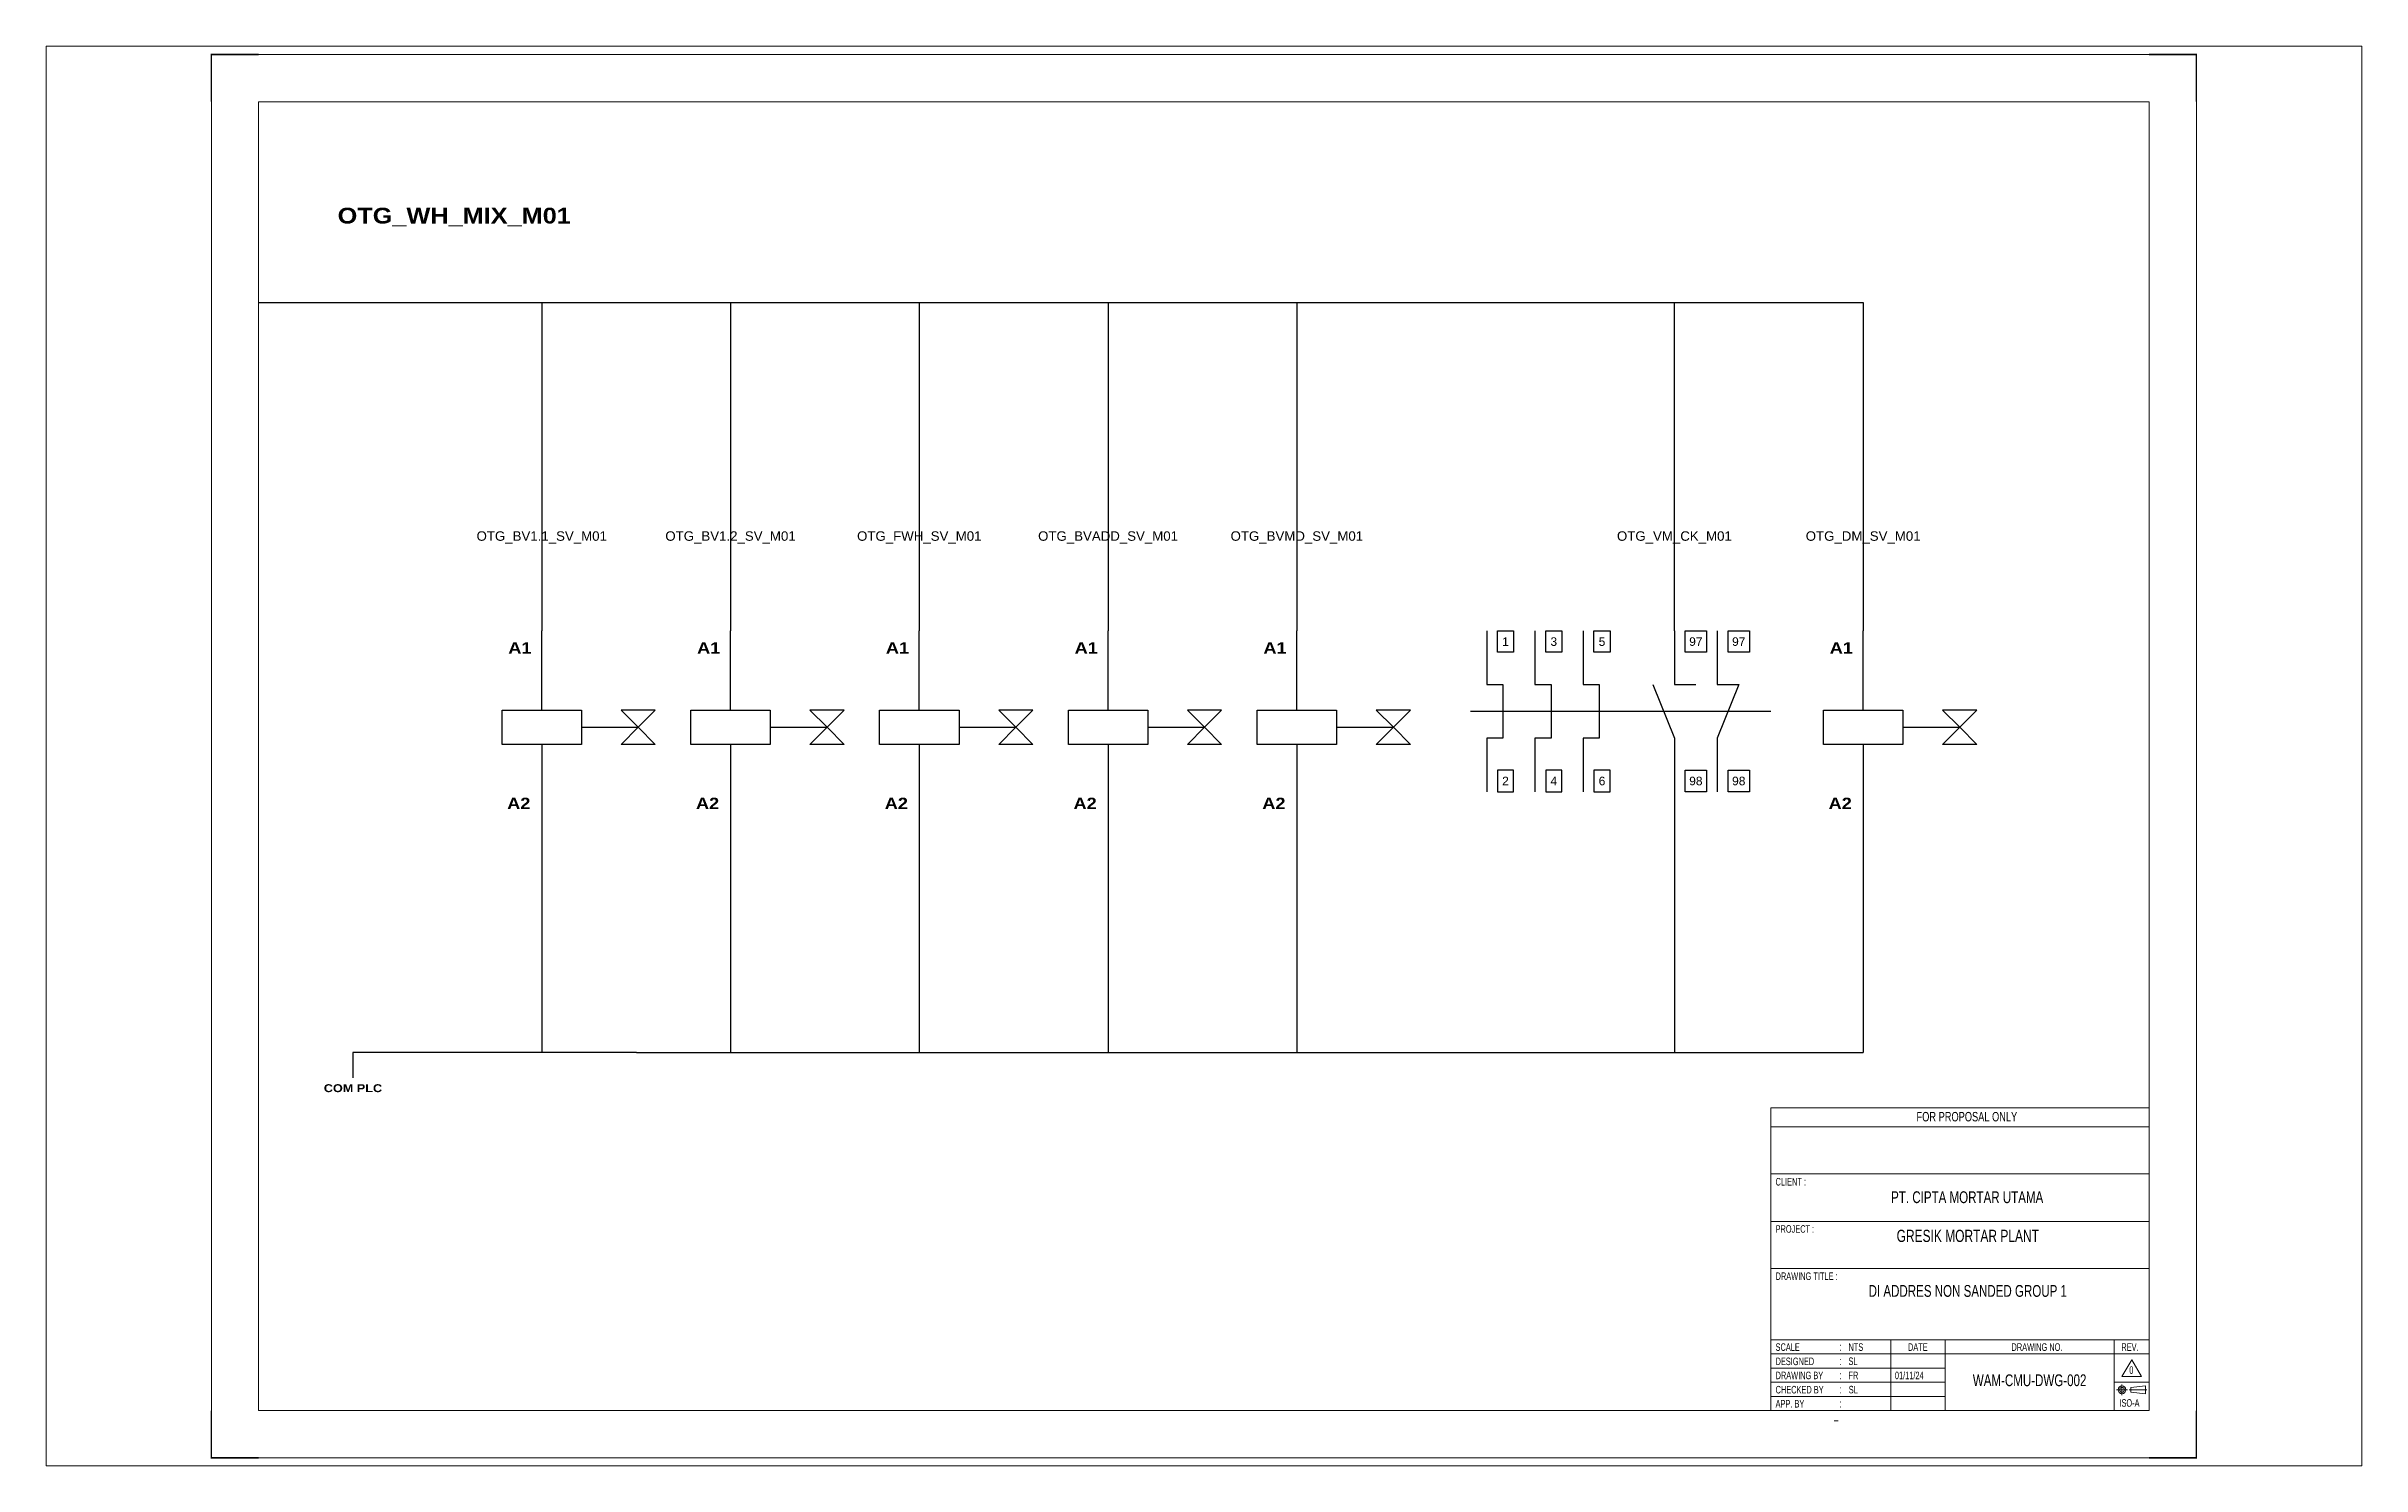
# Paper-space layout 'Plan 1 Equipment 10' of a CAD drawing. Header units: centimetres. Extents: x 0 to 28.7, y 0 to 17.6.
# The model-space entities are those that its viewports show. They can reach past a viewport. Long polylines and large blocks are cut down to what shows.
import ezdxf
from ezdxf.enums import TextEntityAlignment as Align

# ---------------------------------------------------------------- set-up
doc = ezdxf.new("R2010")
doc.units = ezdxf.units.CM
doc.header["$LTSCALE"] = 25.4
doc.linetypes.add('CENTER', pattern=[2, 1.25, -0.25, 0.25, -0.25])
doc.linetypes.add('HIDDEN', pattern=[0.375, 0.25, -0.125])
for name, color, linetype in [('1', 7, 'Continuous'), ('Etiket-Line-L', 7, 'Continuous'), ('EtIket-Line-S', 2, 'Continuous'), ('Etiket-Text-List0', 2, 'Continuous'), ('Etiket-Text-List1', 3, 'Continuous'), ('Etiket-Text-List2', 1, 'Continuous')]:
    doc.layers.add(name, color=color, linetype=linetype)
for name, color, linetype, lineweight in [('Center_line', 2, 'CENTER', 5), ('Etiket', 7, 'Continuous', 5), ('Object', 4, 'Continuous', 25)]:
    doc.layers.add(name, color=color, linetype=linetype, lineweight=lineweight)
doc.styles.add('Bold', font='ariblk.ttf', dxfattribs={"height": 25.4})
doc.styles.add('DIM', font='romans', dxfattribs={"height": 6.096})
doc.styles.get("Standard").update_dxf_attribs({"font": 'arial.ttf', "height": 25.4})

# ---------------------------------------------------------------- blocks, each defined once
blk = doc.blocks.new('x5 Out Line')
at = {"const_width": 0.3}
for points in [[(9.65, 286.71), (0, 286.71), (0, 277.06)], [(405.45, 277.06), (405.45, 286.71), (395.8, 286.71)], [(0, 9.65), (0, 0), (9.65, 0)], [(405.45, 9.65), (405.45, 0), (395.8, 0)]]:
    blk.add_lwpolyline(points, dxfattribs=at)
at = {"lineweight": 15}
blk.add_lwpolyline([(395.8, 9.65), (395.8, 277.06), (9.65, 277.06), (9.65, 9.65)], close=True, dxfattribs=at)
at = {"layer": 'EtIket-Line-S', "lineweight": 9, "ltscale": 0.5}
blk.add_lwpolyline([(0, 0), (405.45, 0), (405.45, 286.71), (0, 286.71)], close=True, dxfattribs=at)
blk = doc.blocks.new('A$C6CDB76E5')
at = {"lineweight": 15}
for p, q in [((-196.2, 0), (-196.2, 157.1)), ((-196.2, 157.1), (0, 157.1)), ((0, 0), (0, 157.1)), ((-196.2, 147.3), (0, 147.3)), ((-196.2, 122.8), (0, 122.8)), ((-196.2, 98.2), (0, 98.2)), ((-196.2, 73.7), (0, 73.7)), ((-196.2, 36.8), (0, 36.8)), ((-134, 0), (-134, 36.8)), ((-105.9, 0), (-105.9, 36.8)), ((-18.1, 0), (-18.1, 36.8)), ((-196.2, 29.4), (0, 29.4)), ((-196.2, 22.1), (-105.9, 22.1)), ((-196.2, 14.7), (-105.9, 14.7)), ((-18.1, 14.7), (0, 14.7)), ((-196.2, 7.4), (-105.9, 7.4))]:
    blk.add_line(p, q, dxfattribs=at)
at = {"layer": 'Center_line', "lineweight": 13}
for p, q in [((-14.1, 13.5), (-14.1, 8)), ((-16.9, 10.8), (-11.3, 10.8)), ((-10.3, 10.8), (-1.2, 10.8))]:
    blk.add_line(p, q, dxfattribs=at)
at = {"layer": 'Etiket-Line-L', "lineweight": 15}
for p, q in [((0, 0), (0, 122.6)), ((-196.2, 0), (0, 0))]:
    blk.add_line(p, q, dxfattribs=at)
blk.add_lwpolyline([(-9, 26.4), (-4, 17.7), (-14.1, 17.7)], close=True, dxfattribs=at)
at = {"layer": 'Object', "lineweight": 15}
blk.add_lwpolyline([(-9.5, 9.5), (-1.9, 8.7), (-1.9, 12.8), (-9.5, 12)], close=True, dxfattribs=at)
for radius in [2.03, 1.27]:
    blk.add_circle((-14.1, 10.8), radius, dxfattribs=at)
at = {"layer": '1', "color": 3, "lineweight": 9, "width": 0.7}
blk.add_text('ISO-A', height=3.91, dxfattribs=at).set_placement((-15.4, 2))
at = {"layer": 'Etiket-Text-List0', "lineweight": 13, "width": 0.7}
for s, height, p in [('CLIENT :', 3.92, (-193.8, 116.8)), ('PROJECT :', 3.92, (-193.8, 92.3)), ('DRAWING TITLE :', 3.923, (-193.8, 67.8)), ('SCALE', 3.92, (-193.8, 31)), ('DESIGNED', 3.92, (-193.8, 23.6)), (':', 4.17, (-160.6, 31)), (':', 4.17, (-160.6, 23.6)), ('DATE', 3.92, (-125.1, 31)), ('DRAWING NO.', 3.923, (-71.4, 31)), ('REV.', 3.92, (-14.4, 31)), ('CHECKED BY ', 3.923, (-193.8, 8.9)), ('DRAWING BY', 3.92, (-193.8, 16.3)), (':', 4.17, (-160.6, 16.3)), (':', 4.17, (-160.6, 8.9)), ('APP. BY ', 3.92, (-193.8, 1.6)), (':', 4.17, (-160.6, 1.6))]:
    blk.add_text(s, height=height, dxfattribs=at).set_placement(p)
at = {"layer": 'Etiket-Text-List1', "lineweight": 9, "width": 0.7}
for tag, p in [('1:XXXX', (-156, 31)), ('EN', (-156, 23.6)), ('DD/MM/YY', (-131.3, 23.6)), ('EN', (-156, 16.3)), ('EN', (-155.8, 8.9)), ('DD/MM/YY', (-131.3, 16.3)), ('DD/MM/YY', (-131.3, 8.9)), ('1', (-10.3, 19.1)), ('EN', (-155.7, 1.6)), ('DD/MM/YY', (-131.3, 1.6))]:
    blk.add_attdef(tag, p, '', height=3.92, dxfattribs=at)
at = {"layer": 'Etiket-Text-List2', "lineweight": 13, "width": 0.7}
for tag, height, p in [('FOR FABRICATION', 4.9, (-94.6, 150.1)), ('CLIENT_NAME', 6.13, (-94.1, 107.7)), ('PROJECT_1', 4.9, (-94.1, 87.5)), ('PROJECT_2', 4.9, (-94.1, 79.2)), ('DRAWING_TITLE1', 6.13, (-94.1, 59)), ('DRAWING_TITLE2', 6.13, (-94.1, 49.9)), ('DRAWING_TITLE3', 6.13, (-94.1, 40.1)), ('LDP-X-XXX-AR-01', 6.13, (-62, 12.7))]:
    blk.add_attdef(tag, text='', height=height, dxfattribs=at).set_placement(p, align=Align.CENTER)

msp = doc.modelspace()

# ---------------------------------------------------------------- linework, layer by layer
at = {"color": 146, "ltscale": 50, "true_color": 0x105689}
for p, q in [((46167.4, 28663), (46764.4, 28663)), ((46764.4, 28663), (47361.4, 28663)), ((47361.4, 28663), (47958.4, 28663)), ((47958.4, 28663), (48555.4, 28663)), ((48555.4, 28663), (49152.4, 28663)), ((49152.4, 28663), (49749.4, 28663)), ((49749.4, 28663), (50346.4, 28663)), ((50346.4, 28663), (50943.4, 28663)), ((50943.4, 28663), (51241.9, 28663)), ((47362.4, 26290.2), (46465.9, 26290.2)), ((46465.9, 26290.2), (46465.9, 26210.2)), ((47362.4, 26290.2), (48557.4, 26290.2)), ((48557.4, 26290.2), (48557.4, 26290.2)), ((48557.4, 26290.2), (49752.4, 26290.2)), ((49752.4, 26290.2), (51241.9, 26290.2))]:
    msp.add_line(p, q, dxfattribs=at)
at = {"color": 146, "linetype": 'HIDDEN', "ltscale": 50, "true_color": 0x105689}
for p, q in [((47062.9, 28663), (47062.9, 27624.4)), ((47659.9, 28663), (47659.9, 27624.4)), ((48256.9, 28663), (48256.9, 27624.4)), ((48853.9, 28663), (48853.9, 27624.4)), ((49450.9, 28663), (49450.9, 27624.4)), ((50644.9, 27624.4), (50644.9, 28663)), ((51241.9, 28663), (51241.9, 27624.4)), ((50644.9, 27115.6), (50644.9, 26290.2)), ((47062.9, 27021.9), (47062.9, 26290.2)), ((47659.9, 27021.9), (47659.9, 26290.2)), ((48256.9, 27021.9), (48256.9, 26290.2)), ((48853.9, 27021.9), (48853.9, 26290.2)), ((49450.9, 27021.9), (49450.9, 26290.2)), ((51241.9, 27014.1), (51241.9, 26290.2))]:
    msp.add_line(p, q, dxfattribs=at)
at = {"ltscale": 50}
for p, q in [((47062.9, 27373.1), (47062.9, 27624.4)), ((47659.9, 27373.1), (47659.9, 27624.4)), ((48256.9, 27373.1), (48256.9, 27624.4)), ((48853.9, 27373.1), (48853.9, 27624.4)), ((49450.9, 27373.1), (49450.9, 27624.4)), ((50644.9, 27624.4), (50644.9, 27454.8)), ((50780.6, 27624.4), (50780.6, 27454.8)), ((51241.9, 27373.1), (51241.9, 27624.4)), ((47062.9, 27265.4), (47062.9, 27014.1)), ((47659.9, 27265.4), (47659.9, 27014.1)), ((48256.9, 27265.4), (48256.9, 27014.1)), ((48853.9, 27265.4), (48853.9, 27014.1)), ((49450.9, 27265.4), (49450.9, 27014.1)), ((50644.9, 27285.2), (50644.9, 27115.6)), ((50780.6, 27285.2), (50780.6, 27115.6)), ((51241.9, 27265.4), (51241.9, 27014.1))]:
    msp.add_line(p, q, dxfattribs=at)
at = {"linetype": 'HIDDEN', "ltscale": 50}
for p, q in [((47188.6, 27319.3), (47368.1, 27319.3)), ((47785.6, 27319.3), (47965.1, 27319.3)), ((48382.6, 27319.3), (48562.1, 27319.3)), ((48979.6, 27319.3), (49159.1, 27319.3)), ((49576.6, 27319.3), (49756.1, 27319.3)), ((50000.5, 27370), (50950.2, 27370)), ((51367.6, 27319.3), (51547.1, 27319.3))]:
    msp.add_line(p, q, dxfattribs=at)
at = {"color": 1, "ltscale": 50}
for points in [[(50051.4, 27624.4), (50051.4, 27454.8), (50102.3, 27454.8), (50102.3, 27285.2), (50051.4, 27285.2), (50051.4, 27115.6)], [(50204, 27624.4), (50204, 27454.8), (50254.9, 27454.8), (50254.9, 27285.2), (50204, 27285.2), (50204, 27115.6)], [(50356.6, 27624.4), (50356.6, 27454.8), (50407.5, 27454.8), (50407.5, 27285.2), (50356.6, 27285.2), (50356.6, 27115.6)]]:
    msp.add_lwpolyline(points, dxfattribs=at)
at = {"ltscale": 50}
for points in [[(50085.3, 27624.4), (50136.2, 27624.4), (50136.2, 27556.6), (50085.3, 27556.6)], [(50237.9, 27624.4), (50288.8, 27624.4), (50288.8, 27556.6), (50237.9, 27556.6)], [(50390.6, 27624.4), (50441.4, 27624.4), (50441.4, 27556.6), (50390.6, 27556.6)], [(50678.9, 27624.4), (50746.7, 27624.4), (50746.7, 27556.6), (50678.9, 27556.6)], [(50814.5, 27624.4), (50882.4, 27624.4), (50882.4, 27556.6), (50814.5, 27556.6)], [(46937.3, 27373.1), (47188.6, 27373.1), (47188.6, 27265.4), (46937.3, 27265.4)], [(47368.1, 27319.3), (47421.9, 27373.1), (47314.2, 27373.1)], [(47368.1, 27319.3), (47421.9, 27265.4), (47314.2, 27265.4)], [(47534.3, 27373.1), (47785.6, 27373.1), (47785.6, 27265.4), (47534.3, 27265.4)], [(47965.1, 27319.3), (48018.9, 27373.1), (47911.2, 27373.1)], [(47965.1, 27319.3), (48018.9, 27265.4), (47911.2, 27265.4)], [(48131.3, 27373.1), (48382.6, 27373.1), (48382.6, 27265.4), (48131.3, 27265.4)], [(48562.1, 27319.3), (48615.9, 27373.1), (48508.2, 27373.1)], [(48562.1, 27319.3), (48615.9, 27265.4), (48508.2, 27265.4)], [(48728.3, 27373.1), (48979.6, 27373.1), (48979.6, 27265.4), (48728.3, 27265.4)], [(49159.1, 27319.3), (49212.9, 27373.1), (49105.2, 27373.1)], [(49159.1, 27319.3), (49212.9, 27265.4), (49105.2, 27265.4)], [(49325.3, 27373.1), (49576.6, 27373.1), (49576.6, 27265.4), (49325.3, 27265.4)], [(49756.1, 27319.3), (49809.9, 27373.1), (49702.2, 27373.1)], [(49756.1, 27319.3), (49809.9, 27265.4), (49702.2, 27265.4)], [(51116.3, 27373.1), (51367.6, 27373.1), (51367.6, 27265.4), (51116.3, 27265.4)], [(51547.1, 27319.3), (51600.9, 27373.1), (51493.2, 27373.1)], [(51547.1, 27319.3), (51600.9, 27265.4), (51493.2, 27265.4)], [(50085.3, 27115.6), (50136.2, 27115.6), (50136.2, 27183.5), (50085.3, 27183.5)], [(50237.9, 27115.6), (50288.8, 27115.6), (50288.8, 27183.5), (50237.9, 27183.5)], [(50390.6, 27115.6), (50441.4, 27115.6), (50441.4, 27183.5), (50390.6, 27183.5)], [(50678.9, 27183.5), (50746.7, 27183.5), (50746.7, 27115.6), (50678.9, 27115.6)], [(50814.5, 27183.5), (50882.4, 27183.5), (50882.4, 27115.6), (50814.5, 27115.6)]]:
    msp.add_lwpolyline(points, close=True, dxfattribs=at)
for points in [[(50577.1, 27454.8), (50644.9, 27285.2)], [(50644.9, 27454.8), (50712.8, 27454.8)], [(50780.6, 27454.8), (50848.5, 27454.8), (50780.6, 27285.2)]]:
    msp.add_lwpolyline(points, dxfattribs=at)

# ---------------------------------------------------------------- block references
at = {"layer": 'Etiket', "lineweight": 0}
ref = msp.add_blockref('A$C6CDB76E5', (52146.3, 25157.7), dxfattribs=dict(at, xscale=6.095870930054101, yscale=6.095870930054101, zscale=6.095870930054101))
ref.add_attrib('FOR FABRICATION', 'FOR PROPOSAL ONLY', dxfattribs={"layer": 'Etiket-Text-List2', "lineweight": 13, "height": 29.894, "width": 0.7}).set_placement((51569.9, 26072.6), align=Align.CENTER)
ref.add_attrib('CLIENT_NAME', 'PT. CIPTA MORTAR UTAMA', dxfattribs={"layer": 'Etiket-Text-List2', "lineweight": 13, "height": 37.368, "width": 0.7}).set_placement((51570.9, 25814.1), align=Align.CENTER)
ref.add_attrib('PROJECT_1', 'GRESIK MORTAR PLANT', dxfattribs={"layer": 'Etiket-Text-List2', "lineweight": 13, "height": 38.709, "width": 0.7}).set_placement((51572.8, 25691.1), align=Align.CENTER)
ref.add_attrib('DRAWING_TITLE1', 'DI ADDRES NON SANDED GROUP 1', dxfattribs={"layer": 'Etiket-Text-List2', "lineweight": 13, "height": 37.368, "width": 0.7}).set_placement((51572.8, 25517.6), align=Align.CENTER)
ref.add_attrib('1:XXXX', 'NTS', (51195.4, 25346.7), dxfattribs={"layer": 'Etiket-Text-List1', "lineweight": 13, "height": 23.92, "width": 0.7})
ref.add_attrib('EN', 'SL', (51195.4, 25301.8), dxfattribs={"layer": 'Etiket-Text-List1', "lineweight": 13, "height": 23.92, "width": 0.7})
ref.add_attrib('EN', 'FR', (51195.4, 25257), dxfattribs={"layer": 'Etiket-Text-List1', "lineweight": 13, "height": 23.92, "width": 0.7})
ref.add_attrib('DD/MM/YY', '01/11/24', (51342.2, 25257), dxfattribs={"layer": 'Etiket-Text-List1', "lineweight": 13, "height": 23.92, "width": 0.7})
ref.add_attrib('EN', 'SL', (51196.3, 25212.1), dxfattribs={"layer": 'Etiket-Text-List1', "lineweight": 13, "height": 23.92, "width": 0.7})
ref.add_attrib('LDP-X-XXX-AR-01', 'WAM-CMU-DWG-002', dxfattribs={"layer": 'Etiket-Text-List2', "lineweight": 15, "height": 37.368, "width": 0.7}).set_placement((51768.3, 25235), align=Align.CENTER)
ref.add_attrib('1', '0', (52083.5, 25273.9), dxfattribs={"layer": 'Etiket-Text-List1', "lineweight": 13, "height": 23.9, "width": 0.7})
at = {"layer": 'Etiket-Line-L', "lineweight": 0}
ref = msp.add_blockref('x5 Out Line', (46018, 25008.3), dxfattribs=dict(at, xscale=15.48351216233742, yscale=15.48351216233742, zscale=15.48351216233742))
ref.add_attrib('FILE_NAME', '-', (51148.1, 25116.2), dxfattribs={"layer": 'Etiket-Text-List1', "lineweight": 13, "height": 21.7, "style": 'DIM', "width": 0.7})

# ---------------------------------------------------------------- texts
at = {"ltscale": 500, "style": 'Bold'}
msp.add_text('OTG_WH_MIX_M01', height=50, dxfattribs=at).set_placement((46417.4, 28913))
at = {"ltscale": 50}
for s, p in [('OTG_BV1.1_SV_M01', (47062.9, 27924.4)), ('OTG_BV1.2_SV_M01', (47659.9, 27924.4)), ('OTG_FWH_SV_M01', (48256.9, 27924.4)), ('OTG_BVADD_SV_M01', (48853.9, 27924.4)), ('OTG_BVMD_SV_M01', (49450.9, 27924.4)), ('OTG_VM_CK_M01', (50644.9, 27924.4)), ('OTG_DM_SV_M01', (51241.9, 27924.4))]:
    msp.add_text(s, height=30, dxfattribs=at).set_placement(p, align=Align.MIDDLE_CENTER)
at = {"ltscale": 500, "style": 'Bold'}
for p in [(47030.6, 27588.5), (47627.6, 27588.5), (48224.6, 27588.5), (48821.6, 27588.5), (49418.6, 27588.5), (51209.6, 27588.5)]:
    msp.add_text('A1', height=35.9, dxfattribs=at).set_placement(p, align=Align.TOP_RIGHT)
at = {"ltscale": 500}
for s, height, p in [('1', 27.1, (50110.7, 27590.5)), ('3', 27.1, (50263.4, 27590.5)), ('5', 27.1, (50416, 27590.5)), ('97', 27.13, (50712.8, 27590.5)), ('97', 27.13, (50848.5, 27590.5)), ('2', 27.1, (50110.7, 27149.5)), ('4', 27.1, (50263.4, 27149.5)), ('6', 27.1, (50416, 27149.5)), ('98', 27.13, (50712.8, 27149.5)), ('98', 27.13, (50848.5, 27149.5))]:
    msp.add_text(s, height=height, dxfattribs=at).set_placement(p, align=Align.MIDDLE_CENTER)
at = {"ltscale": 500, "style": 'Bold'}
for p in [(47027, 27050), (47624, 27050), (48221, 27050), (48818, 27050), (49415, 27050), (51206, 27050)]:
    msp.add_text('A2', height=35.9, dxfattribs=at).set_placement(p, align=Align.BOTTOM_RIGHT)
at = {"ltscale": 50, "style": 'Bold'}
msp.add_text('COM PLC', height=25, dxfattribs=at).set_placement((46465.9, 26190.2), align=Align.TOP_CENTER)

psp = doc.layouts.new('Plan 1 Equipment 10')

# ---------------------------------------------------------------- viewports
at = {"layer": '0', "ltscale": 50}
psp.add_viewport(center=(14.35, 8.8), size=(28.7, 17.59982), view_center_point=(49157.29, 27228.55), view_height=4490.40092, dxfattribs=at)

doc.saveas('drawing.dxf')
